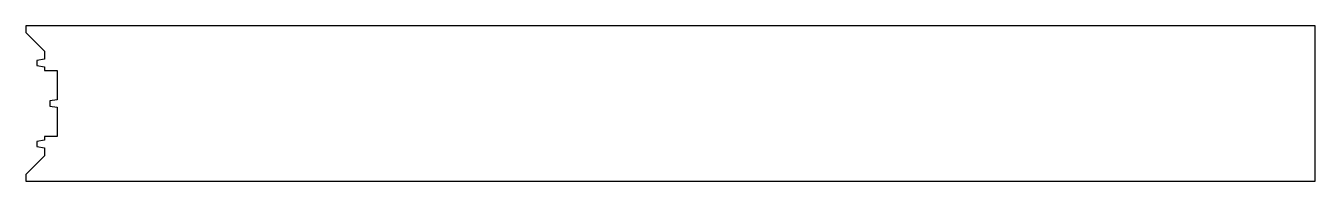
# Model space of a CAD drawing. Extents: x 0 to 2537, y 0 to 305.
import ezdxf

# ---------------------------------------------------------------- set-up
doc = ezdxf.new("R2010")
doc.units = 0
doc.layers.get('0').update_dxf_attribs({"color": 2, "linetype": 'CONTINUOUS'})
doc.layers.add('PROFILE', color=1, linetype='CONTINUOUS')
doc.layers.add('TABS', color=7, linetype='CONTINUOUS')

msp = doc.modelspace()

# ---------------------------------------------------------------- linework, layer by layer
for p, q in [((2537, 305), (0, 305)), ((2537, 0), (2537, 305)), ((0, 0), (2537, 0))]:
    msp.add_line(p, q)
at = {"layer": 'PROFILE'}
for p, q in [((0, 305), (0, 292.1)), ((0, 292.1), (37, 255.1)), ((37, 255.1), (37, 239.6)), ((37, 224.6), (37, 217)), ((37, 217), (62, 217)), ((62, 217), (62, 160)), ((62, 145), (62, 88)), ((62, 88), (37, 88)), ((37, 88), (37, 80.4)), ((37, 65.4), (37, 49.9)), ((37, 49.9), (0, 12.9)), ((0, 12.9), (0, 0))]:
    msp.add_line(p, q, dxfattribs=at)
at = {"layer": 'TABS'}
for p, q in [((37, 239.6), (22, 237.1)), ((22, 237.1), (22, 227.1)), ((22, 227.1), (37, 224.6)), ((62, 160), (47, 157.5)), ((47, 157.5), (47, 147.5)), ((47, 147.5), (62, 145)), ((37, 80.4), (22, 77.9)), ((22, 77.9), (22, 67.9)), ((22, 67.9), (37, 65.4))]:
    msp.add_line(p, q, dxfattribs=at)

doc.saveas('drawing.dxf')
